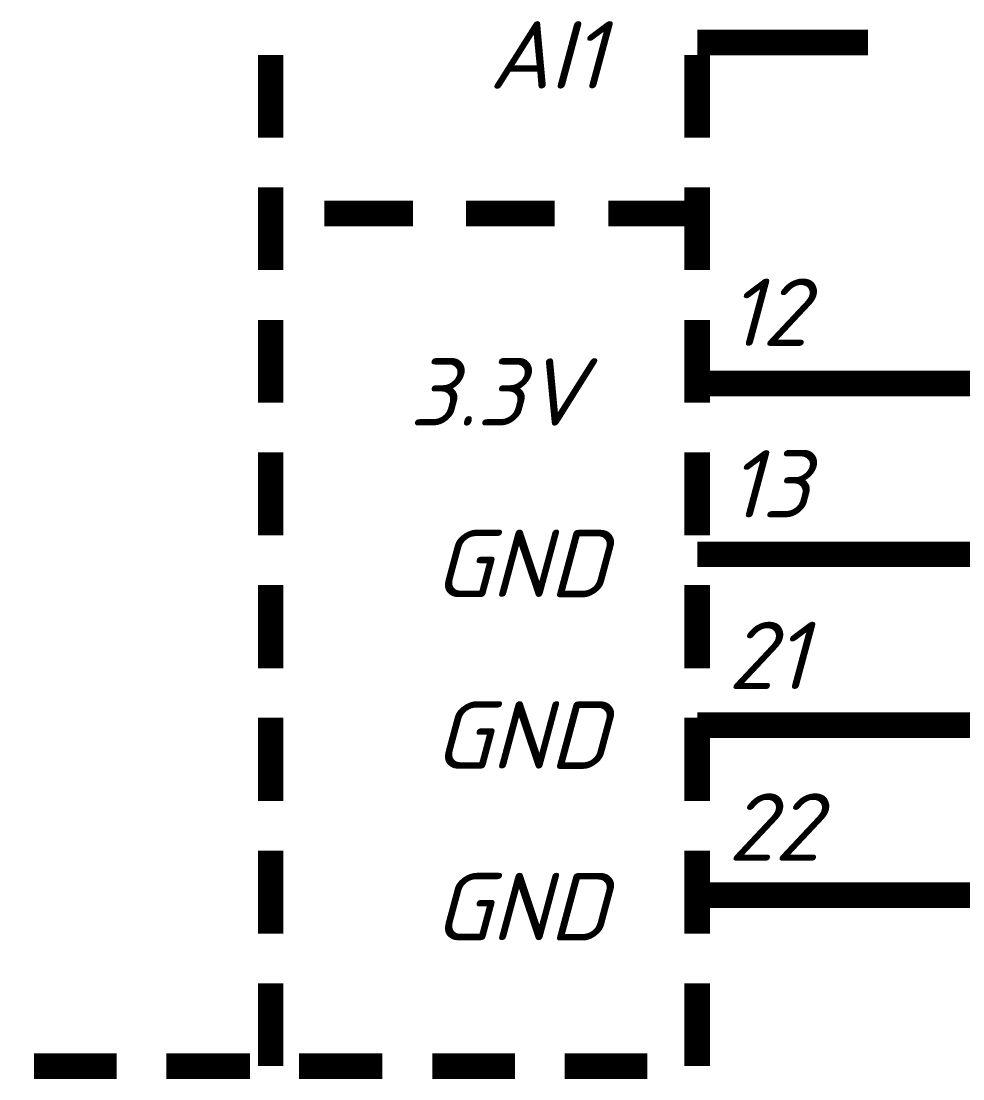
# Model space of a CAD drawing. Header units: inches. Extents: x 0 to 841, y 0 to 594.
# Drawn here: x 102.71 to 130.32, y 187.11 to 218.12 of the extents above; entities that cross this region are included whole.
import ezdxf

# ---------------------------------------------------------------- set-up
doc = ezdxf.new("R2010")
doc.units = ezdxf.units.IN
doc.layers.add('Sheet', color=255, linetype='Continuous')
doc.styles.get("Standard").update_dxf_attribs({"font": 'isocpeui.ttf'})

msp = doc.modelspace()

# ---------------------------------------------------------------- linework, layer by layer
at = {"layer": 'Sheet'}
for points in [[(127.538, 217.495, 0.749, 0.749, 0), (122.53, 217.495, 0.749, 0.749, 0)], [(110.021, 214.71, 0.749, 0.749, 0), (110.021, 217.135, 0.749, 0.749, 0)], [(122.53, 214.71, 0.749, 0.749, 0), (122.53, 217.135, 0.749, 0.749, 0)], [(122.53, 217.495, 0.3, 0.3, 0), (127.538, 217.495, 0.3, 0.3, 0)], [(110.021, 210.824, 0.749, 0.749, 0), (110.021, 213.25, 0.749, 0.749, 0)], [(122.53, 210.824, 0.749, 0.749, 0), (122.53, 213.25, 0.749, 0.749, 0)], [(114.198, 212.486, 0.749, 0.749, 0), (111.593, 212.486, 0.749, 0.749, 0)], [(118.353, 212.486, 0.749, 0.749, 0), (115.748, 212.486, 0.749, 0.749, 0)], [(122.53, 212.486, 0.749, 0.749, 0), (119.925, 212.486, 0.749, 0.749, 0)], [(110.021, 206.939, 0.749, 0.749, 0), (110.021, 209.364, 0.749, 0.749, 0)], [(122.53, 206.939, 0.749, 0.749, 0), (122.53, 209.364, 0.749, 0.749, 0)], [(127.538, 207.5, 0.749, 0.749, 0), (122.53, 207.5, 0.749, 0.749, 0)], [(140.024, 207.5, 0.749, 0.749, 0), (135.039, 207.5, 0.749, 0.749, 0), (127.538, 207.5, 0.749, 0.749, 0)], [(122.53, 207.5, 0.3, 0.3, 0), (127.538, 207.5, 0.3, 0.3, 0)], [(110.021, 203.053, 0.749, 0.749, 0), (110.021, 205.479, 0.749, 0.749, 0)], [(122.53, 203.053, 0.749, 0.749, 0), (122.53, 205.479, 0.749, 0.749, 0)], [(127.538, 202.492, 0.749, 0.749, 0), (122.53, 202.492, 0.749, 0.749, 0)], [(127.538, 197.483, 0.749, 0.749, 0), (132.524, 197.483, 0.749, 0.749, 0), (132.524, 202.492, 0.749, 0.749, 0), (127.538, 202.492, 0.749, 0.749, 0)], [(122.53, 202.492, 0.3, 0.3, 0), (127.538, 202.492, 0.3, 0.3, 0)], [(110.021, 199.145, 0.749, 0.749, 0), (110.021, 201.593, 0.749, 0.749, 0)], [(122.53, 199.145, 0.749, 0.749, 0), (122.53, 201.593, 0.749, 0.749, 0)], [(110.021, 195.26, 0.749, 0.749, 0), (110.021, 197.708, 0.749, 0.749, 0)], [(122.53, 195.26, 0.749, 0.749, 0), (122.53, 197.708, 0.749, 0.749, 0)], [(122.53, 197.483, 0.749, 0.749, 0), (127.538, 197.483, 0.749, 0.749, 0)], [(122.53, 197.483, 0.3, 0.3, 0), (127.538, 197.483, 0.3, 0.3, 0)], [(110.021, 191.375, 0.749, 0.749, 0), (110.021, 193.8, 0.749, 0.749, 0)], [(122.53, 191.375, 0.749, 0.749, 0), (122.53, 193.8, 0.749, 0.749, 0)], [(122.53, 192.498, 0.749, 0.749, 0), (127.538, 192.498, 0.749, 0.749, 0)], [(122.53, 192.498, 0.3, 0.3, 0), (127.538, 192.498, 0.3, 0.3, 0)], [(135.039, 192.498, 0.749, 0.749, 0), (127.538, 192.498, 0.749, 0.749, 0)], [(110.021, 187.489, 0.749, 0.749, 0), (110.021, 189.915, 0.749, 0.749, 0)], [(122.53, 187.489, 0.749, 0.749, 0), (122.53, 189.915, 0.749, 0.749, 0)], [(103.081, 187.489, 0.749, 0.749, 0), (105.507, 187.489, 0.749, 0.749, 0)], [(106.967, 187.489, 0.749, 0.749, 0), (109.414, 187.489, 0.749, 0.749, 0)], [(110.852, 187.489, 0.749, 0.749, 0), (113.3, 187.489, 0.749, 0.749, 0)], [(114.759, 187.489, 0.749, 0.749, 0), (117.185, 187.489, 0.749, 0.749, 0)], [(118.645, 187.489, 0.749, 0.749, 0), (121.07, 187.489, 0.749, 0.749, 0)]]:
    msp.add_lwpolyline(points, format="xyseb", dxfattribs=at)

# ---------------------------------------------------------------- texts
for s, p in [('AI1', (116.421, 216.147)), ('12', (123.428, 208.601)), ('3.3V', (114.086, 206.265)), ('13', (123.428, 203.57)), ('GND', (114.804, 201.234)), ('21', (123.428, 198.539)), ('GND', (114.804, 196.203)), ('22', (123.428, 193.508)), ('GND', (114.804, 191.172))]:
    msp.add_text(s, height=1.9764, dxfattribs=at).set_placement(p)

doc.saveas('drawing.dxf')
